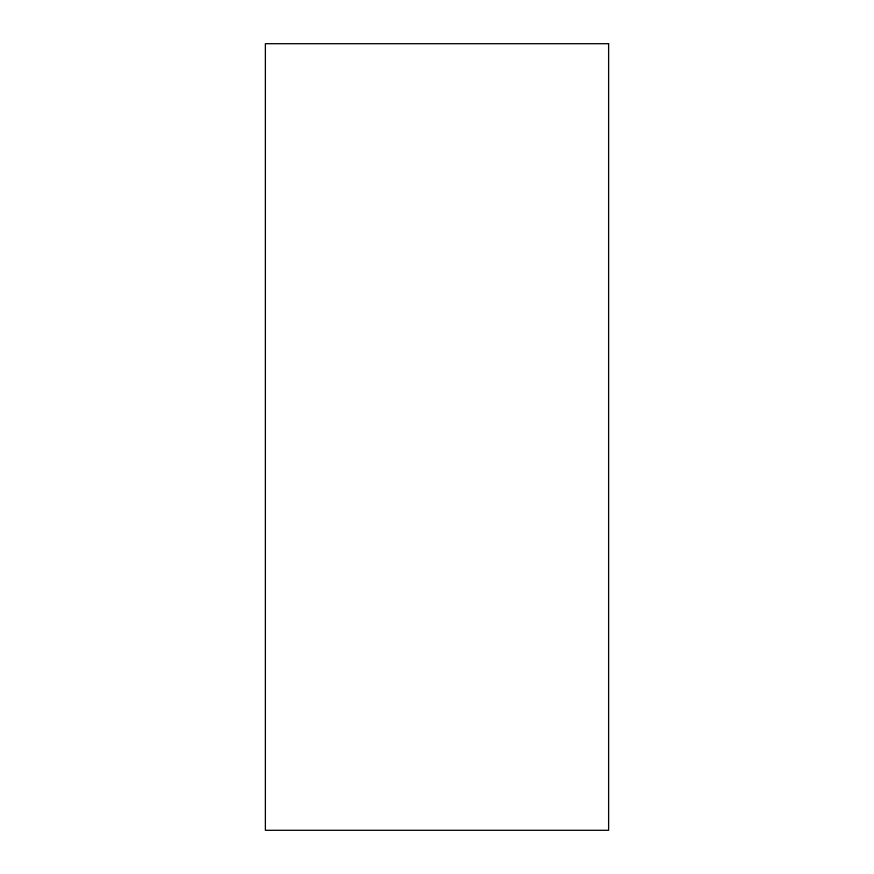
<?xml version="1.0" encoding="UTF-8"?>
<svg xmlns="http://www.w3.org/2000/svg" width="874" height="874" viewBox="0 0 874 874"><rect width="100%" height="100%" fill="white"/><g stroke="black" fill="none" stroke-linecap="round" stroke-linejoin="round"><path stroke-width="1.31" d="M608.621 43.7L265.379 43.7L265.379 830.3L608.621 830.3L608.621 43.7"/></g></svg>
